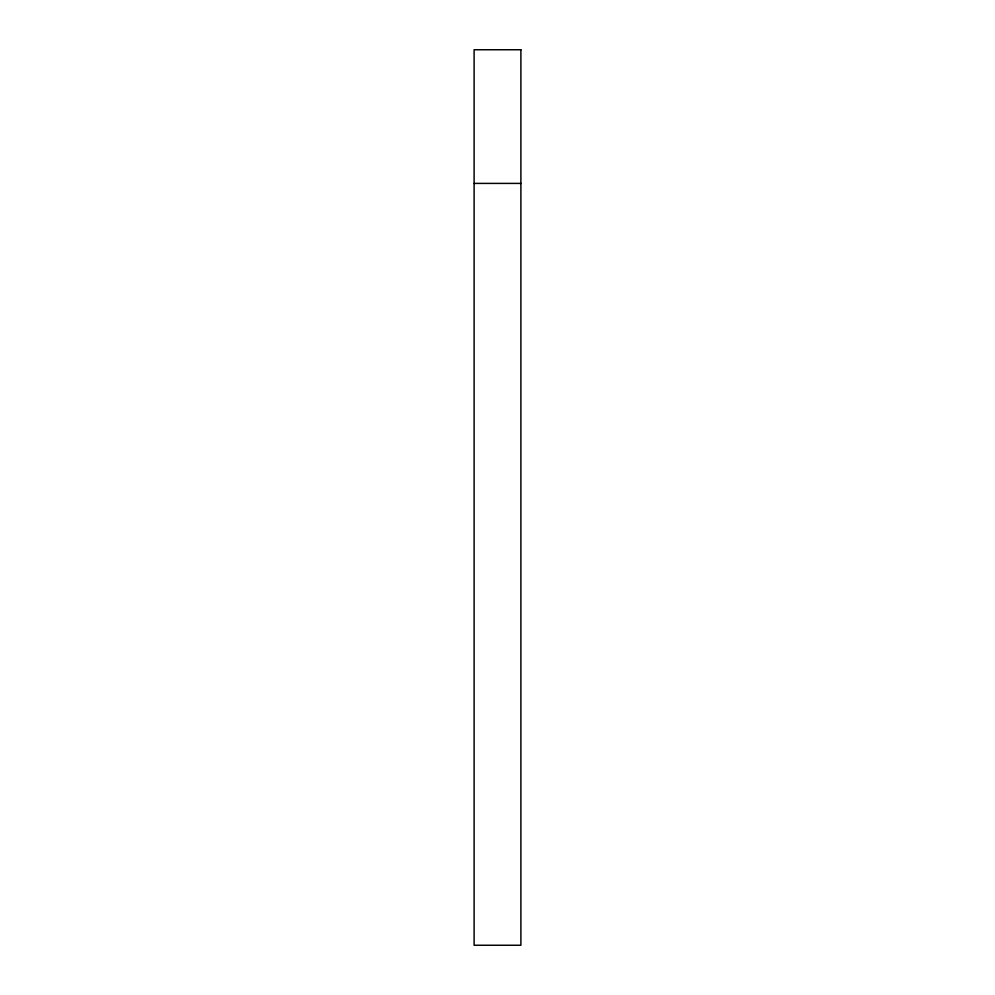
<?xml version="1.0" encoding="UTF-8"?>
<svg xmlns="http://www.w3.org/2000/svg" width="995" height="995" viewBox="0 0 995 995"><rect width="100%" height="100%" fill="white"/><g stroke="black" fill="none" stroke-linecap="round" stroke-linejoin="round"><path stroke-width="1.49" d="M474.105 183.403L520.895 183.403M520.895 49.75L474.105 49.75L474.105 945.25L520.895 945.25L520.895 49.75"/></g></svg>
